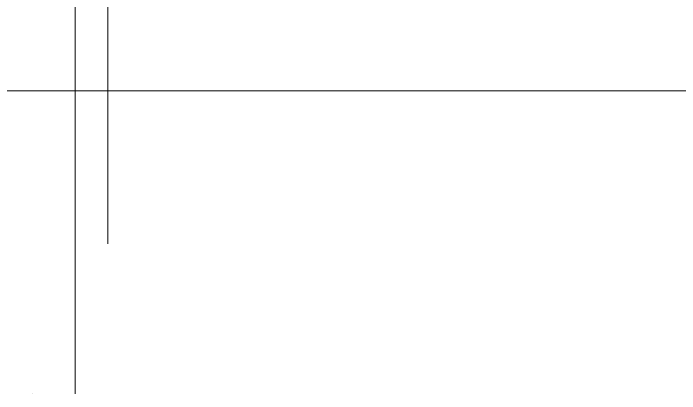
# Model space of a CAD drawing. Header units: millimetres. Extents: x 24 to 200, y 24 to 188.
# Drawn here: x 49.16 to 72.84, y 28.59 to 42.1 of the extents above; entities that cross this region are included whole.
import ezdxf

# ---------------------------------------------------------------- set-up
doc = ezdxf.new("R2010")
doc.units = ezdxf.units.MM
for name, color, linetype in [('0_底面', 51, 'Continuous'), ('1_PCB下', 5, 'Continuous'), ('2_Plate下', 3, 'Continuous'), ('3_SwitchPlate', 6, 'Continuous'), ('5_左天板', 1, 'Continuous'), ('6_右天板', 230, 'Continuous')]:
    doc.layers.add(name, color=color, linetype=linetype)
doc.layers.add('補助線', color=4, linetype='Continuous', lineweight=5, transparency=0.5)

msp = doc.modelspace()

# ---------------------------------------------------------------- linework, layer by layer
at = {"layer": '0_底面', "lineweight": 5, "transparency": 33554687}
msp.add_lwpolyline([(173.699, 177.7), (45.354, 177.7, 0.414214), (39.354, 171.7), (39.354, 45.35, 0.414214), (45.354, 39.35), (173.699, 39.35, 0.414214), (179.699, 45.35), (179.699, 171.7, 0.414214)], format="xyb", close=True, dxfattribs=at)
at = {"layer": '1_PCB下', "lineweight": 5, "transparency": 33554687}
msp.add_lwpolyline([(173.699, 177.7), (45.354, 177.7, 0.414214), (39.354, 171.7), (39.354, 45.35, 0.414214), (45.354, 39.35), (173.699, 39.35, 0.414214), (179.699, 45.35), (179.699, 171.7, 0.414214)], format="xyb", close=True, dxfattribs=at)
at = {"layer": '2_Plate下', "lineweight": 5, "transparency": 33554687}
msp.add_lwpolyline([(39.354, 171.7), (39.354, 45.35, 0.414214), (45.354, 39.35), (173.699, 39.35, 0.414214), (179.699, 45.35), (179.699, 146.067), (170.699, 146.067), (170.699, 48.35), (48.355, 48.35), (48.355, 168.7), (87.058, 168.7), (87.058, 177.7), (45.354, 177.7, 0.414214)], format="xyb", close=True, dxfattribs=at)
at = {"layer": '3_SwitchPlate', "lineweight": 5, "transparency": 33554687}
msp.add_lwpolyline([(111.743, 148.569), (87.058, 148.569), (87.058, 177.7), (45.354, 177.7, 0.414214), (39.354, 171.7), (39.354, 45.35, 0.414214), (45.354, 39.35), (173.699, 39.35, 0.414214), (179.699, 45.35), (179.699, 146.067), (117.037, 146.067), (117.037, 166.345), (179.699, 166.345), (179.699, 171.7, 0.414214), (173.699, 177.7), (111.743, 177.7)], format="xyb", close=True, dxfattribs=at)
at = {"layer": '5_左天板', "lineweight": 5, "transparency": 33554687}
msp.add_lwpolyline([(173.699, 177.7), (45.354, 177.7, 0.414214), (39.354, 171.7), (39.354, 45.35, 0.414214), (45.354, 39.35), (173.699, 39.35, 0.414214), (179.699, 45.35), (179.699, 171.7, 0.414214)], format="xyb", close=True, dxfattribs=at)
at = {"layer": '6_右天板', "lineweight": 5, "transparency": 33554687}
msp.add_lwpolyline([(173.699, 177.7), (45.354, 177.7, 0.414214), (39.354, 171.7), (39.354, 45.35, 0.414214), (45.354, 39.35), (173.699, 39.35, 0.414214), (179.699, 45.35), (179.699, 171.7, 0.414214)], format="xyb", close=True, dxfattribs=at)
at = {"layer": '補助線'}
for p, q in [((51.354, 187.173), (51.354, 28.589)), ((49.854, 28.589), (49.854, 28.589))]:
    msp.add_line(p, q, dxfattribs=at)
at = {"layer": '補助線', "lineweight": 5, "transparency": 33554687}
for p, q in [((52.525, 182.027), (52.525, 33.908)), ((31.521, 39.35), (179.702, 39.35))]:
    msp.add_line(p, q, dxfattribs=at)

doc.saveas('drawing.dxf')
